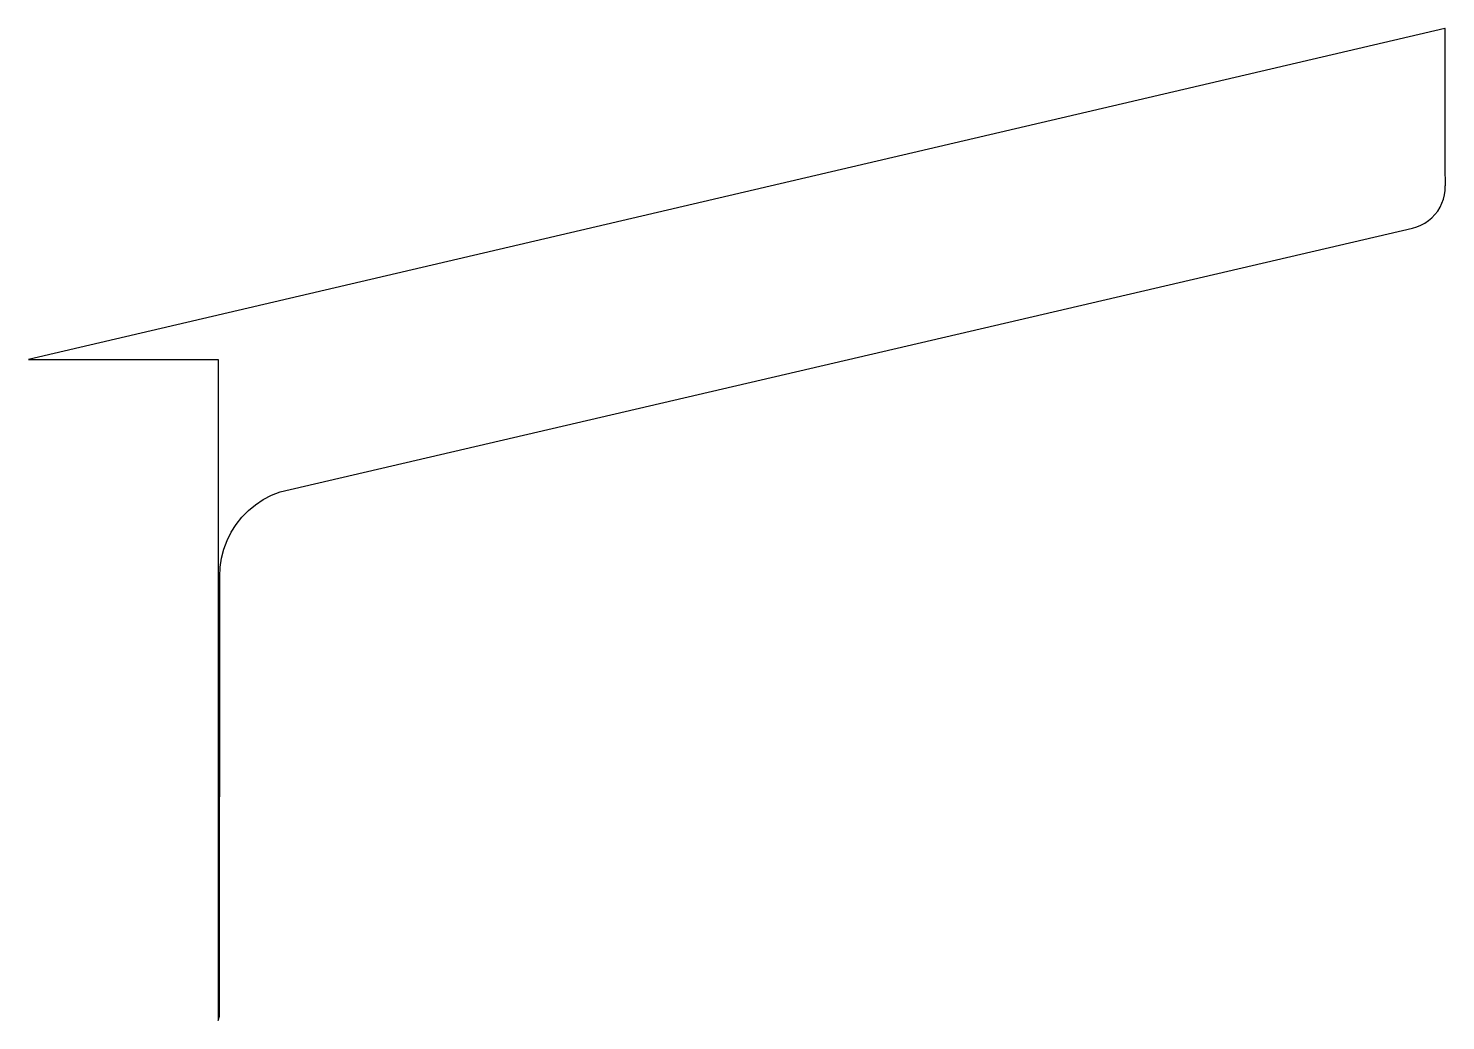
# Model space of a CAD drawing. Header units: metres. Extents: x -44 to 53.3, y -58.4 to 9.7.
import ezdxf

# ---------------------------------------------------------------- set-up
doc = ezdxf.new("R2010")
doc.units = ezdxf.units.M

msp = doc.modelspace()

# ---------------------------------------------------------------- linework, layer by layer
for p, q in [((53.2073, 9.73128), (-44.0363, -13)), ((53.2356, 9.73518), (53.2073, 9.73128)), ((53.2356, 0.21018), (53.2356, 9.73518)), ((53.2661, -1.0808), (53.2356, 0.21018)), ((53.1142, -1.98804), (53.1868, -1.69272)), ((53.1868, -1.69272), (53.228, -1.39143)), ((53.228, -1.39143), (53.2375, -1.08749)), ((53.2375, -1.08749), (53.2661, -1.0808)), ((52.5319, -3.04645), (52.7184, -2.80626)), ((52.7184, -2.80626), (52.8788, -2.54788)), ((52.8788, -2.54788), (53.0112, -2.27414)), ((53.0112, -2.27414), (53.1142, -1.98804)), ((50.9952, -3.97495), (51.2873, -3.8905)), ((51.2873, -3.8905), (51.569, -3.77596)), ((51.569, -3.77596), (51.8372, -3.63255)), ((51.8372, -3.63255), (52.0888, -3.46187)), ((52.0888, -3.46187), (52.3213, -3.26578)), ((52.3213, -3.26578), (52.5319, -3.04645)), ((-26.7591, -22.0939), (50.9952, -3.97495)), ((-44.0363, -13), (-31, -13)), ((-31, -13), (-31, -58.3977)), ((-27.9127, -22.6224), (-27.3497, -22.328)), ((-27.3497, -22.328), (-26.7591, -22.0939)), ((-28.9316, -23.3785), (-28.4419, -22.9738)), ((-28.4419, -22.9738), (-27.9127, -22.6224)), ((-29.7716, -24.3294), (-29.3765, -23.832)), ((-29.3765, -23.832), (-28.9316, -23.3785)), ((-30.3962, -25.4338), (-30.1128, -24.8653)), ((-30.1128, -24.8653), (-29.7716, -24.3294)), ((-30.7783, -26.6438), (-30.6189, -26.0288)), ((-30.6189, -26.0288), (-30.3962, -25.4338)), ((-30.8727, -27.272), (-30.7783, -26.6438)), ((-30.9039, -58.0979), (-30.9008, -28.0012)), ((-30.9011, -27.9066), (-30.8727, -27.272)), ((-30.9008, -28.0012), (-30.9011, -27.9066)), ((-31, -58.3977), (-30.9039, -58.0979))]:
    msp.add_line(p, q)

doc.saveas('drawing.dxf')
